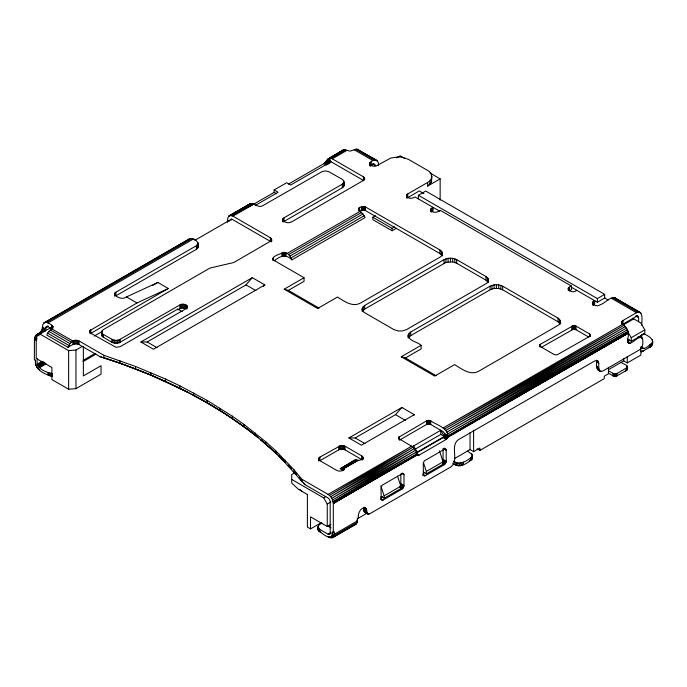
<?xml version="1.0" encoding="UTF-8"?>
<svg xmlns="http://www.w3.org/2000/svg" width="687" height="687" viewBox="0 0 687 687"><rect width="100%" height="100%" fill="white"/><g stroke="black" fill="none" stroke-linecap="round" stroke-linejoin="round"><path stroke-width="1.03" d="M249.278 205.112L250.841 203.455C254.929 203.507 258.561 208.359 262.863 205.653L322.418 171.441L325.372 170.977L328.326 171.441L342.306 179.341C345.029 180.999 345.029 186.143 342.306 187.791L283.98 221.472L282.829 220.321L282.829 218.998L283.98 217.848L342.306 184.168L344.041 181.754M344.11 469.771L343.955 467.727L341.817 467.366M357.36 519.724L357.18 522.395L355.832 524.318L332.834 537.595C327.45 538.402 322.134 533.43 318.193 530.27C316.999 527.178 318.768 524.241 321.842 523.339M621.649 323.809L621.726 321.714L622.877 320.563L636.463 312.722C643.788 309.339 641.787 321.662 641.692 325.157M37.484 358.812C34.668 367.88 45.033 372.26 52.118 373.47L52.118 376.236C45.093 374.552 35.217 370.095 35.398 361.602M621.855 324.23L622.164 321.095L622.199 324.693L622.877 324.187L622.877 320.563L622.199 324.693M343.74 469.839L343.955 467.727L356.484 460.092C359.086 461.26 365.57 458.779 361.748 455.876L345.02 446.215L340.743 445.554L319.936 457.078L318.785 458.229L318.639 460.702M35.398 360.4L34.35 359.799L34.453 338.279L35.922 335.23L40.387 332.044L41.795 330.292L42.895 324.539L44.243 322.615L189.543 238.724C195.194 236.903 201.901 245.147 196.379 249.347L115.888 295.822L114.738 294.671L114.738 293.349L115.888 292.198L196.379 245.731L198.105 243.318M42.293 329.262L45.428 331.065L45.917 327.227L47.394 326.368L72.822 340.967L75.956 340.211L79.091 340.967L103.823 355.248L135.502 366.437L165.55 379.044L179.9 385.854L207.156 400.418L232.326 416.176L244.091 424.48L265.86 441.853L275.839 450.895L293.899 469.633L301.954 479.294L328.085 494.382L330.705 496.692L332.62 500.007L333.315 503.434L333.315 532.399L334.363 531.798L334.363 534.211L333.659 536.822L332.834 537.595L328.085 536.624M229.269 215.795L250.841 203.455L229.269 215.795L227.912 217.719L227.32 222.433M328.609 164.073L325.647 162.08L329.262 163.12L330.181 160.028L328.085 158.826L323.912 163.652L326.256 165.009M403.372 487.633L401.886 489.187L383.071 500.05L381.259 499.887L380.984 487.985L382.032 485.288L402.934 473.214L403.982 474.708L403.982 485.572L403.372 487.633L400.229 485.821L400.847 483.76L400.847 473.884M445.597 463.244L444.12 464.807L425.305 475.67L423.493 475.507L423.218 463.596L424.257 460.908L445.167 448.834L446.215 450.32L446.215 461.183L445.597 463.244L442.462 461.432L443.072 459.38L443.072 448.508M52.624 328.369L52.847 326.299C50.709 324.212 47.386 321.662 44.243 322.615M372.44 163.91L375.128 165.464L374.08 163.978L370.482 165.773L370.946 161.84C374.321 158.019 379.834 160.724 378.262 165.747M331.048 536.916L332.13 535.379L332.268 531.798L333.315 532.399M357.36 518.118L357.18 522.395L334.183 535.671L332.13 535.379M399.379 440.187L426.558 424.489L428.654 423.991L430.74 424.489L443.072 431.616L444.884 433.866L444.884 435.395L448.164 436.726C447.898 427.623 436.743 425.073 430.74 420.873L428.654 420.367L426.558 420.873L398.615 437.327L399.379 438.976L413.127 447.143L415.541 450.234L417.559 455.301L419.036 455.155L446.215 439.457L448.164 436.726L628.098 333.238C628.991 327.879 622.448 325.784 621.726 321.714L621.744 323.491M344.015 469.616L343.955 467.727L357.386 460.178L344.135 468.036C344.213 471.488 338.974 471.677 336.664 470.363L319.936 460.702L318.639 458.89M115.888 292.198L115.888 295.822C118.808 298.244 123.256 299.48 126.494 296.939L157.855 282.451L168.306 288.488L136.953 302.976L89.654 330.765L89.654 332.096L90.796 333.238L115.991 347.304L120.277 346.634L186.134 308.618C190.187 305.311 182.313 302.778 179.857 304.994L119.049 339.936L116.094 340.4L113.14 339.936L103.342 334.449L101.813 332.92L101.813 331.151L103.342 329.623L209.964 268.059L233.803 262.511L271.09 240.854L271.537 238.913L270.386 237.762L232.962 216.156L230.351 215.46L252.284 203.455L231.613 215.581L253.872 204.091M182.253 311.683L177.77 309.098L119.049 342.839L114.566 343.174L111.912 342.289L102.406 336.639L101.813 334.045M442.54 255.384L442.239 252.249L439.938 249.956L365.51 206.985C351.684 206.229 362.521 211.991 365.072 217.599L291.906 259.841C290.653 256.234 287.449 252.043 283.207 252.412C280.854 254.267 270.352 256.079 273.52 260.09L304.049 277.72L304.049 281.335L288.368 290.386L284.186 289.184L304.049 277.72M362.075 310.91L362.384 307.776L364.677 305.475L444.12 259.609L448.096 258.286L452.69 258.286L456.666 259.609L485.932 276.509L488.234 278.802L488.534 281.945M318.193 528.501L317.995 529.385L320.769 532.399M406.446 197.573L406.592 195.099L407.743 193.949L427.606 182.484C433.05 180.243 433.05 172.643 427.606 170.41L408.576 159.427L401.955 157.22L398.125 156.928L390.731 158.07L377.223 165.464C374.767 167.68 366.892 165.146 370.946 161.84L370.946 165.464M427.606 182.484L427.606 186.1L431.427 182.278L431.934 176.447M430.697 211.57L430.843 209.097L433.042 207.345L433.042 210.969L431.29 212.103L431.29 208.479M408.069 337.463L408.379 334.329L410.671 332.036L490.114 286.161L494.09 284.839L498.685 284.839L502.661 286.161L558.059 318.15L560.36 320.451L560.661 323.586M284.186 289.184L317.634 308.497L337.497 297.033C344.05 301.138 352.448 307.501 360.495 303.061L439.938 257.196L441.346 256.139L442.54 253.572M488.534 280.133L487.341 282.692L485.932 283.748L406.489 329.623L402.513 330.945L397.919 330.945L393.943 329.623L364.677 312.722L363.268 311.658L362.075 309.098M469.728 460.883L471.033 459.071M452.716 463.132C458.925 469.127 467.452 463.51 472.304 458.753L472.304 454.571L467.435 451.11M472.51 455.455L472.304 458.753L470.878 459.74M539.733 344.986L540.497 346.634L554.091 354.483L556.942 354.921L589.635 336.381L590.494 335.17L589.635 333.968L576.041 326.119L573.19 325.672L540.497 344.221L539.733 344.986L539.733 346.798M569.351 287.252L569.351 290.876L571.447 289.665L571.447 286.041C563.357 288.669 573.001 294.474 576.668 290.266M560.661 321.774L559.476 324.333L558.059 325.398L478.616 371.263C470.131 375.901 461.492 368.721 454.571 364.625L434.716 376.09L401.26 356.776L421.122 345.312L421.122 348.927L405.442 357.987L401.26 356.776M592.898 305.406L594.65 304.272L594.65 300.648C588.647 303.242 596.728 307.724 599.88 304.873C605.041 303.585 609.343 296.483 615.071 297.866L640.155 312.353M625.488 370.963L625.72 369.932M626.999 368.292L627.394 369.151L626.535 370.353L615.775 376.528L613.989 376.39L608.613 373.29M643.779 350.739L641.383 351.924L650.048 347.124L652.349 344.822C654.488 338.502 647.798 335.694 643.084 333.444M652.65 341.087L652.349 344.822L649.009 347.725M35.956 365.553L35.569 363.268M52.89 328.223L52.847 326.299C52.822 329.932 47.042 330.997 46.914 335.162L68.03 347.356C71.156 345.303 75.252 342.461 79.091 344.582L100.053 356.69L119.856 363.079L150.736 374.982L187.113 391.968L207.156 402.831L224.924 413.626L247.681 429.375L258.269 437.602C211.596 400.401 156.808 374.415 100.053 356.69M68.03 347.356L69.954 343.603L72.822 340.967L72.822 344.582M356.802 521.819L357.214 520.892M419.036 455.155L415.901 453.343L443.072 437.645L444.884 435.395L448.018 437.207L628.098 333.238C629.386 335.204 625.479 344.281 630.194 343.139C633.191 342.993 641.134 333.083 642.731 339.515C643.032 343.071 643.109 347.674 639.597 349.777L603.014 370.903C597.226 373.436 595.294 364.909 596.951 360.881M230.969 220.312L231.261 219.806M362.384 311.391L364.677 309.098L445.957 262.417L452.69 261.91L456.666 263.233L485.932 280.133L488.234 282.426L488.234 278.802M560.36 320.451L560.36 324.066L558.059 321.774L502.661 289.785L498.685 288.463L494.09 288.463L490.114 289.785L410.671 335.651L408.379 337.952L408.379 334.329M453.429 461.123C459.612 465.838 467.701 460.814 472.304 456.34M641.692 347.124C643.075 351.71 650.434 344.342 652.349 342.409M414.244 414.613L413.66 415.42L414.244 414.613L401.852 407.46L348.902 437.945L361.448 445.185L413.66 415.042M355.48 459.998L342.933 467.246L342.933 470.363L340.237 468.8L354.363 460.118L356.484 460.092L343.526 467.392L343.612 470.011M252.292 277.66L140.878 341.989L147.147 341.989L246.023 284.899L252.292 277.66L264.839 284.899L263.447 286.513M348.902 437.945L355.17 437.945L395.506 414.656L401.852 407.46M460.427 465.769L463.459 464.506L463.459 462.093M615.415 376.613L617.124 375.789L617.124 373.376L626.535 367.94C629.593 365.183 622.199 363.792 621.1 362.392M188.71 239.497L189.543 238.724M625.917 370.353L627.394 369.151M168.306 288.488L90.091 333.77L90.091 330.146M407.039 198.096L419.242 190.934L423.87 193.605M625.866 370.576L627.3 369.589L627.3 366.291M461.492 465.52L462.239 465.047L462.239 462.634M615.775 376.528L616.514 376.064L616.514 373.642L617.124 373.376M239.488 210.669L241.274 209.587M243.052 208.496L244.83 207.414M247.509 205.791L249.287 204.709L247.475 205.739M650.185 346.841L651.465 346.059L651.465 343.646M470.44 460.35L471.72 459.577L471.72 457.164M625.72 370.782L626.999 370.001L626.999 365.879M328.91 158.963L331.606 157.323M333.401 156.232L344.29 149.672L350.044 151.123L356.836 149.07L376.734 160.269M330.567 162.475L331.014 161.72L363.423 180.432L364.565 179.281L364.565 177.959L363.423 176.808L332.268 158.826L330.679 158.19L328.085 158.826L330.069 161.033L327.115 160.054L329.76 162.08L326.66 160.715L329.262 163.12L326.17 161.402M417.224 454.992L333.315 503.434L416.932 454.313L333.135 501.768L416.365 452.055L332.62 500.007L415.541 450.234L331.787 498.281L414.441 448.551L330.705 496.692L413.127 447.143L329.442 495.37L411.719 446.095L328.085 494.382M343.526 467.392L355.943 460.041L342.933 467.246L343.457 469.977M245.663 206.77L228.436 216.56L249.69 204.091M328.515 158.86L343.208 150.006L329.245 158.19L344.29 149.672L330.679 158.19L345.552 149.8L332.268 158.826L346.909 150.376M638.549 321.842C638.446 320.408 639.623 314.99 636.463 316.338L443.072 427.992L624.225 325.174L444.489 429.032L625.488 326.505L445.794 430.448L626.57 328.085L446.902 432.123L627.403 329.82L447.726 433.952L627.918 331.572L448.225 436.245L445.013 434.888L448.164 436.726M333.315 503.434L417.061 454.691M228.436 216.56L249.433 204.4M628.098 333.238L448.225 436.245L445.013 434.373L448.199 435.781L627.918 331.572M276.5 193.734L274.147 192.377L274.147 189.964L286.694 182.725L290.67 185.018L331.014 161.72M43.41 323.388L190.625 238.389M46.587 322.401L191.888 238.518M47.935 322.976L193.245 239.093M232.962 216.156L274.147 192.377M288.506 184.09L325.681 162.621M194.756 240.39L231.708 219.059L270.386 241.386L270.386 237.762M255.349 205.404L278.123 192.257L274.147 189.964M45.849 327.811L48.622 326.205M50.907 327.544L36.231 336.02L36.231 358.468L51.911 367.519L51.911 379.593L68.64 389.246L75.956 388.644L101.041 374.157L101.041 365.707L83.359 375.918L83.359 346.789M152.428 285.586L157.855 282.451M37.484 364.024L42.13 361.336M37.553 364.685L43.135 361.465M396.631 157.873L400.22 155.803L404.858 158.482M37.768 365.39L43.341 362.169M36.617 366.935L36.093 365.029M38.094 366.077L44.603 362.324M38.532 366.712L45.033 362.959M39.039 367.244L45.54 363.492M39.58 367.639L46.081 363.887M94.274 336.063L102.389 331.374M39.786 333.968L68.64 350.619L75.956 350.018L82.225 346.394M83.144 360.357L95.029 353.487M83.101 361.585L95.94 354.166M178.465 309.425L181.849 307.956L186.134 308.618L186.134 304.994M274.448 260.768C280.141 255.77 286.127 253.881 291.906 259.841M287.114 253.451L361.328 210.608L363.423 210.102L365.51 210.608L439.938 253.572L442.239 255.873M288.609 254.568L361.783 212.326M289.974 256.096L363.148 213.846M291.108 257.9L364.282 215.658M396.416 228.247L392.062 230.763L372.826 219.66L372.826 217.247L375.445 215.735M427.606 186.1L440.152 178.86L440.152 200.157M418.409 198.895L418.409 195.28L425.725 191.055L604.689 294.371L604.689 297.995L597.364 302.22L571.404 287.226M264.839 284.899L153.424 349.228L140.878 341.989M372.826 217.247L392.062 228.35L394.673 226.839M296.406 474.245L295.041 472.665L291.709 474.588L291.709 483.064L298.596 489.419L307.544 494.588M418.409 195.28L597.364 298.596L604.689 294.371M362.453 460.024L345.02 449.839L341.886 449.092L338.751 449.839L319.936 460.702L319.936 457.078M541.425 347.313L573.19 329.296L576.041 329.743L588.725 337.059M340.237 468.8L342.023 467.77M344.221 468.405L358.365 460.238L344.135 468.036M291.709 479.414L323.697 497.877L325.793 496.675M411.925 446.945L440.779 430.285L444.334 436.443L417.155 452.132L413.6 445.975M633.749 318.88L623.71 324.668L624.715 326.411M415.412 449.032L440.779 434.39L444.334 436.443M330.928 524.361L327.252 526.491L327.252 504.035L330.936 501.914M627.265 339.035L631.233 341.327L631.233 337.703L644.827 329.863L640.851 322.976L632.701 318.27M627.909 340.829L629.618 339.842M631.233 341.327L644.827 333.478L644.827 329.863M307.39 494.503L307.39 527.092L310.524 528.904L321.628 522.489M380.83 497.723L382.625 496.692M380.942 496.409L384.119 498.238L384.119 495.825L400.847 486.173L397.533 476.211M423.063 473.343L424.858 472.304M423.175 472.029L426.352 473.858L426.352 471.445L443.072 461.793L439.431 450.835M384.119 498.238L400.847 488.586L400.847 486.173M426.352 473.858L443.072 464.206L443.072 461.793M454.519 458.564L470.045 449.599L473.601 451.651L479.869 448.027L479.869 450.44L477.087 448.834M608.416 369.709L623.71 360.881L627.265 362.934L640.851 355.085L640.851 347.811M317.995 526.972L319.73 529.385L328.085 534.211L330.876 532.605M328.085 534.211L330.49 533.37M328.626 534.443L330.997 533.421M357.36 518.522L358.408 517.921C357.712 513.721 360.538 506.997 365.544 507.968C367.708 509.453 365.613 515.705 369.907 513.696L450.397 467.22C460.024 460.814 449.126 445.863 458.753 439.457L594.65 361.001C601.468 358.451 596.917 368.524 600.052 371.195M357.566 518.642L366.806 513.309M357.36 520.935L334.363 534.211L332.268 534.211M479.869 450.44L604.268 378.623L604.268 376.21L608.45 373.797L608.45 367.373M356.656 523.546L331.744 537.93L330.181 537.182M326.411 164.906L324.513 163.231L326.325 162.201M333.135 501.768L416.837 453.884M328.953 159.032L330.799 158.019M354.741 524.653L355.832 524.318M329.133 534.495L330.181 533.009L330.181 501.622L329.571 499.561L328.085 497.998L304.916 484.618L279.145 456.159M608.416 370.757L613.551 373.642L616.514 373.642M642.697 351.203L640.825 351.031M367.416 512.846L364.256 511.884L363.492 507.693L366.626 509.505M52.118 375.883L47.935 374.887L47.935 372.466M37.484 368.198L39.271 369.675L38.498 369.262M331.709 536.307L333.659 536.822M598.171 370.104L599.038 370.37M187.113 391.968C160.346 378.279 132.359 367.081 103.823 357.661L103.823 355.248M327.733 163.729L325.088 162.716L327.167 164.33M406.446 195.761C407.554 199.153 412.638 198.783 415.06 196.963L439.732 211.21M430.697 209.758C432.08 213.605 437.842 212.541 440.358 210.359L571.447 286.041M324.513 163.231L327.021 164.459M369.091 514.039L364.256 511.884M293.899 469.633L293.899 472.046L295.041 472.665M329.167 537.088L330.49 537.809M429.933 172.961L440.152 178.86M356.836 149.07L377.567 161.041M613.989 297.54L640.988 313.126M355.574 149.191L374.389 160.062M612.727 297.66L637.819 312.147M354.226 149.766L373.041 160.638M611.378 298.235L636.463 312.722M636.411 315.427L638.275 316.501M373.264 163.841L375.059 164.88M636.626 315.891L638.481 316.965M604.689 297.995L608.235 300.047M635.767 315.943L638.549 317.549M640.25 336.578L641.813 337.489M639.597 336.381L641.529 337.497M638.841 336.458L642.628 338.639M638.034 336.802L639.597 337.703M641.023 346.737L643.779 348.326M641.4 347.493L643.238 348.558M640.894 347.545L642.731 348.61M627.841 341.783L630.194 343.139M627.3 342.006L629.653 343.371M627.574 342.512L629.146 343.414M598.274 361.328L596.385 360.237L596.951 362.332L598.832 363.414M596.805 361.164L598.686 362.247M596.951 367.399L598.832 368.49M598.97 369.649L597.089 368.567L596.951 365.948M597.51 369.486L600.919 371.461M227.74 220.381L229.303 221.291M421.122 345.312C417.395 341.731 409.469 341.319 408.069 335.651M288.368 290.386L319.026 308.094M405.442 357.987L436.108 375.686M246.023 284.899L255.882 290.592M444.884 433.866L448.199 435.781M444.558 436.09L447.692 437.902M444.12 436.726L447.254 438.529M443.613 437.25L446.756 439.062M443.072 437.645L446.215 439.457M395.506 414.656L405.364 420.35M444.034 448.061L445.932 449.281M443.785 448.379L446.138 449.736M443.862 448.963L446.215 450.32M443.072 459.38L446.215 461.183M443.003 460.041L446.138 461.853M442.797 460.745L445.932 462.557M442.814 462.523L445.167 463.88M443.098 463.51L444.661 464.412M442.557 463.905L444.12 464.807M416.923 454.476L418.495 455.378M416.416 454.528L417.988 455.429M126.494 296.939L136.953 302.976M422.952 474.313L425.305 475.67M423.192 474.992L424.764 475.902M422.694 475.043L424.257 475.954M355.17 437.945L365.029 443.639M402.342 473.214L403.913 474.124M401.629 473.343L403.982 474.708M400.847 483.76L403.982 485.572M400.77 484.421L403.913 486.233M400.564 485.125L403.698 486.937M399.8 486.456L402.934 488.259M400.074 487.435L402.427 488.792M147.147 341.989L157.005 347.674M400.323 488.285L401.886 489.187M380.718 498.693L383.071 500.05M380.967 499.38L382.53 500.282M363.852 507.229L366.205 508.586M363.629 508.861L366.764 510.673M363.629 510.072L366.764 511.884L363.706 510.802L367.184 513.447L364.909 512.304L367.682 513.91L365.544 512.622M50.211 329.889L71.328 342.083M42.714 327.201L45.849 329.013M48.837 331.409L69.954 343.603M42.603 328.206L45.746 330.018M47.712 333.221L68.829 345.415M41.795 330.292L44.148 331.658M41.143 331.246L42.714 332.147M40.387 332.044L41.959 332.946M39.58 332.637L41.143 333.538M37.484 333.848L39.056 334.749M36.677 334.432L39.03 335.797M35.922 335.23L37.484 336.141M35.269 336.183L36.84 337.094M34.771 337.223L37.124 338.579M34.453 338.279L36.806 339.636M34.35 339.275L36.703 340.632M327.665 525.89L331.082 527.856M327.252 526.491L310.524 516.83L310.524 528.904M366.18 512.82L368.335 514.116M320.065 531.875L318.785 531.094L318.785 528.681M614.298 376.528L612.941 375.789L612.941 373.376M457.061 465.52L455.095 464.506L455.095 462.093M49.902 375.892L49.163 375.428L49.163 373.015M327.587 159.393L330.069 161.033M285.191 460.161L285.191 462.574C258.75 435.232 227.234 413.273 193.777 395.394L193.777 392.981M319.627 531.257L318.193 530.27L318.193 526.087M260.588 439.56L277.797 454.734M260.545 439.603L276.217 453.291M299.927 489.41L302.168 491.48M615.071 297.866L615.904 298.639M357.918 149.405L358.751 150.178M278.544 455.472L283.74 460.651M614.65 376.613L613.551 376.064L613.551 373.642M458.135 465.769L456.323 465.047L456.323 462.634M50.975 376.15L50.589 373.35M293.899 472.046L296.501 474.657M288.102 465.116L291.571 468.886M303.645 483.013L304.916 484.618M197.315 245.233L198.105 246.934M299.034 477.465L301.954 481.707L301.954 479.294M36.926 366.755L38.008 368.344M626.724 329.88L631.233 337.703M323.697 497.877L327.252 504.035M597.046 366.772L597.338 367.416M423.372 462.48L426.352 471.445M380.813 485.872L384.119 495.825M652.65 343.5L652.349 339.764M472.304 456.984L472.51 457.868M343.835 184.494L344.041 185.378M301.739 480.608L301.954 481.707M35.535 364.144L35.398 359.997M370.482 165.773L370.241 162.372L370.113 166.134L369.804 162.991L369.821 164.751M52.478 328.48L52.41 325.681L51.705 328.772L51.705 325.149M621.572 322.375L621.572 324.135M650.048 344.711L650.048 347.124M641.692 334.569L641.692 337.703M640.851 335.342L640.851 337.42M627.265 356.699L627.265 362.934M626.535 367.94L626.535 370.353M623.71 358.751L623.71 360.881M615.801 373.814L615.801 376.227L615.037 376.287L614.264 376.227L614.264 373.814M615.037 373.874L615.037 376.639M597.364 298.596L597.364 302.22M593.602 301.25L593.602 304.873M592.898 301.782L592.898 304.496M592.46 302.4L592.46 304.212M590.399 334.732L590.399 336.544M590.099 334.32L590.099 336.132M589.635 333.968L589.635 336.682M576.041 326.119L576.041 329.743M575.431 325.844L575.431 329.468M574.718 325.672L574.718 329.296M573.954 325.621L573.954 329.236M573.19 325.672L573.19 329.296M572.477 325.844L572.477 329.468M571.859 326.119L571.859 329.743M568.647 287.784L568.647 290.498M568.201 288.403L568.201 290.206M559.476 319.215L559.476 322.83M558.059 318.15L558.059 321.774M540.497 344.221L540.497 346.944M540.034 344.573L540.034 346.385M502.661 286.161L502.661 289.785M500.823 285.354L500.823 288.969M498.685 284.839L498.685 288.463M496.392 284.667L496.392 288.291M494.09 284.839L494.09 288.463M491.952 285.354L491.952 288.969M490.114 286.161L490.114 289.785M487.341 277.574L487.341 281.189M485.932 276.509L485.932 280.133M473.601 430.242L473.601 451.651M471.72 453.746L471.72 455.352M470.775 457.868L470.775 460.281M470.045 432.561L470.045 449.599M460.805 462.978L460.805 465.391L459.277 465.503L457.748 465.391L457.748 462.978M459.277 463.09L459.277 465.863M456.666 259.609L456.666 263.233M454.828 258.793L454.828 262.417M452.69 258.286L452.69 261.91M450.397 258.114L450.397 261.73M448.096 258.286L448.096 261.91M445.957 258.793L445.957 262.417M444.12 259.609L444.12 263.233M442.239 252.249L442.239 254.963M441.346 251.013L441.346 254.637M440.779 430.285L440.779 434.39M439.938 249.956L439.938 253.572M431.994 207.946L431.994 211.57M431.427 174.24L431.427 176.044M431.427 178.654L431.427 182.278M430.843 209.097L430.843 210.909M430.74 420.873L430.74 424.489M430.131 420.599L430.131 424.223M429.95 180.715L429.95 184.331M429.418 420.427L429.418 424.051M428.654 420.367L428.654 423.991M427.881 420.427L427.881 424.051M427.168 420.599L427.168 424.223M426.558 420.873L426.558 424.489M410.671 332.036L410.671 335.651M409.263 333.092L409.263 336.716M407.743 193.949L407.743 197.573M407.039 194.481L407.039 197.195M406.592 195.099L406.592 197.813M399.379 436.563L399.379 439.276M398.915 436.915L398.915 439.628M392.062 228.35L392.062 230.763M365.51 206.985L365.51 210.608M364.9 206.71L364.9 210.334M364.677 305.475L364.677 309.098M364.565 177.959L364.565 179.762M364.127 177.34L364.127 180.054M364.187 206.538L364.187 210.162M363.423 176.808L363.423 180.432L291.297 222.073L288.154 222.82L285.019 222.073L283.98 221.472L283.98 217.848M363.423 206.486L363.423 210.102M363.268 306.539L363.268 310.163M363.045 457.688L363.045 459.5M362.899 457.027L362.899 458.83M362.659 206.538L362.659 210.162M362.384 307.776L362.384 310.49M362.453 456.408L362.453 459.122M361.946 206.71L361.946 210.334M361.748 455.876L361.748 459.5M361.328 206.985L361.328 210.608M359.241 208.187L359.241 210.909M358.769 208.547L358.769 210.351M358.477 208.96L358.477 210.763M345.02 446.215L345.02 449.839M344.101 445.811L344.101 449.435M343.835 182.639L343.835 186.263M343.242 183.463L343.242 187.087M343.036 445.554L343.036 449.178M342.306 184.168L342.306 187.791M341.886 445.468L341.886 449.092M340.743 445.554L340.743 449.178M339.67 445.811L339.67 449.435M338.751 446.215L338.751 449.839M330.181 160.028L330.181 162.742M319.73 529.385L319.73 531.798M319.232 457.611L319.232 460.324M318.785 458.229L318.785 460.943M286.067 252.85L286.067 256.474M285.457 252.584L285.457 256.199M284.744 252.412L284.744 256.028M283.98 252.352L283.98 255.976M283.267 218.38L283.267 221.995M283.207 252.412L283.207 256.028M282.829 218.998L282.829 221.712M282.494 252.584L282.494 256.199M281.885 252.85L281.885 256.474M275.839 450.895L275.839 453.308M273.52 257.677L273.52 260.399M273.057 258.029L273.057 259.841M272.756 258.441L272.756 260.253M271.683 239.574L271.683 241.386M271.537 238.913L271.537 241.626M271.09 238.295L271.09 241.918M265.86 441.853L265.86 444.266M255.272 433.042L255.272 435.455M244.091 424.48L244.091 426.893M232.326 416.176L232.326 418.589M231.708 219.059L231.708 219.539M220.012 408.155L220.012 410.568M207.156 400.418L207.156 402.831M197.908 242.434L197.908 247.818M197.315 245.019L197.315 248.642M196.379 245.731L196.379 249.347M187.276 306.144L187.276 307.956M186.838 305.526L186.838 309.15M185.215 304.59L185.215 308.205M184.142 304.332L184.142 307.956M183 304.247L183 307.87M181.849 304.332L181.849 307.956M180.775 304.59L180.775 308.205M179.857 304.994L179.857 308.618M179.9 385.854L179.9 388.267M177.77 309.098L177.77 309.82M165.55 379.044L165.55 381.457M150.736 372.569L150.736 374.982M135.502 366.437L135.502 368.859M120.277 339.395L120.277 342.289M119.856 360.666L119.856 363.079M119.049 339.936L119.049 342.839M117.623 340.28L117.623 343.174M116.094 340.4L116.094 343.294M115.184 292.731L115.184 295.444M114.738 293.349L114.738 296.063M114.583 294.01L114.583 295.822M114.566 340.28L114.566 343.174M113.14 339.936L113.14 342.839M111.912 339.395L111.912 342.289M103.342 334.449L103.342 337.343M102.406 333.736L102.406 336.639M101.813 331.151L101.813 335.814M101.607 332.036L101.607 334.93M90.796 329.623L90.796 333.238M89.654 330.765L89.654 332.577M79.091 340.967L79.091 344.582M78.172 340.554L78.172 344.178M77.099 340.305L77.099 343.921M75.956 340.211L75.956 343.835M75.956 350.018L75.956 388.644M74.806 340.305L74.806 343.921M73.741 340.554L73.741 344.178M68.64 350.619L68.64 389.246M47.772 326.153L45.917 327.227L47.781 326.153"/></g></svg>
